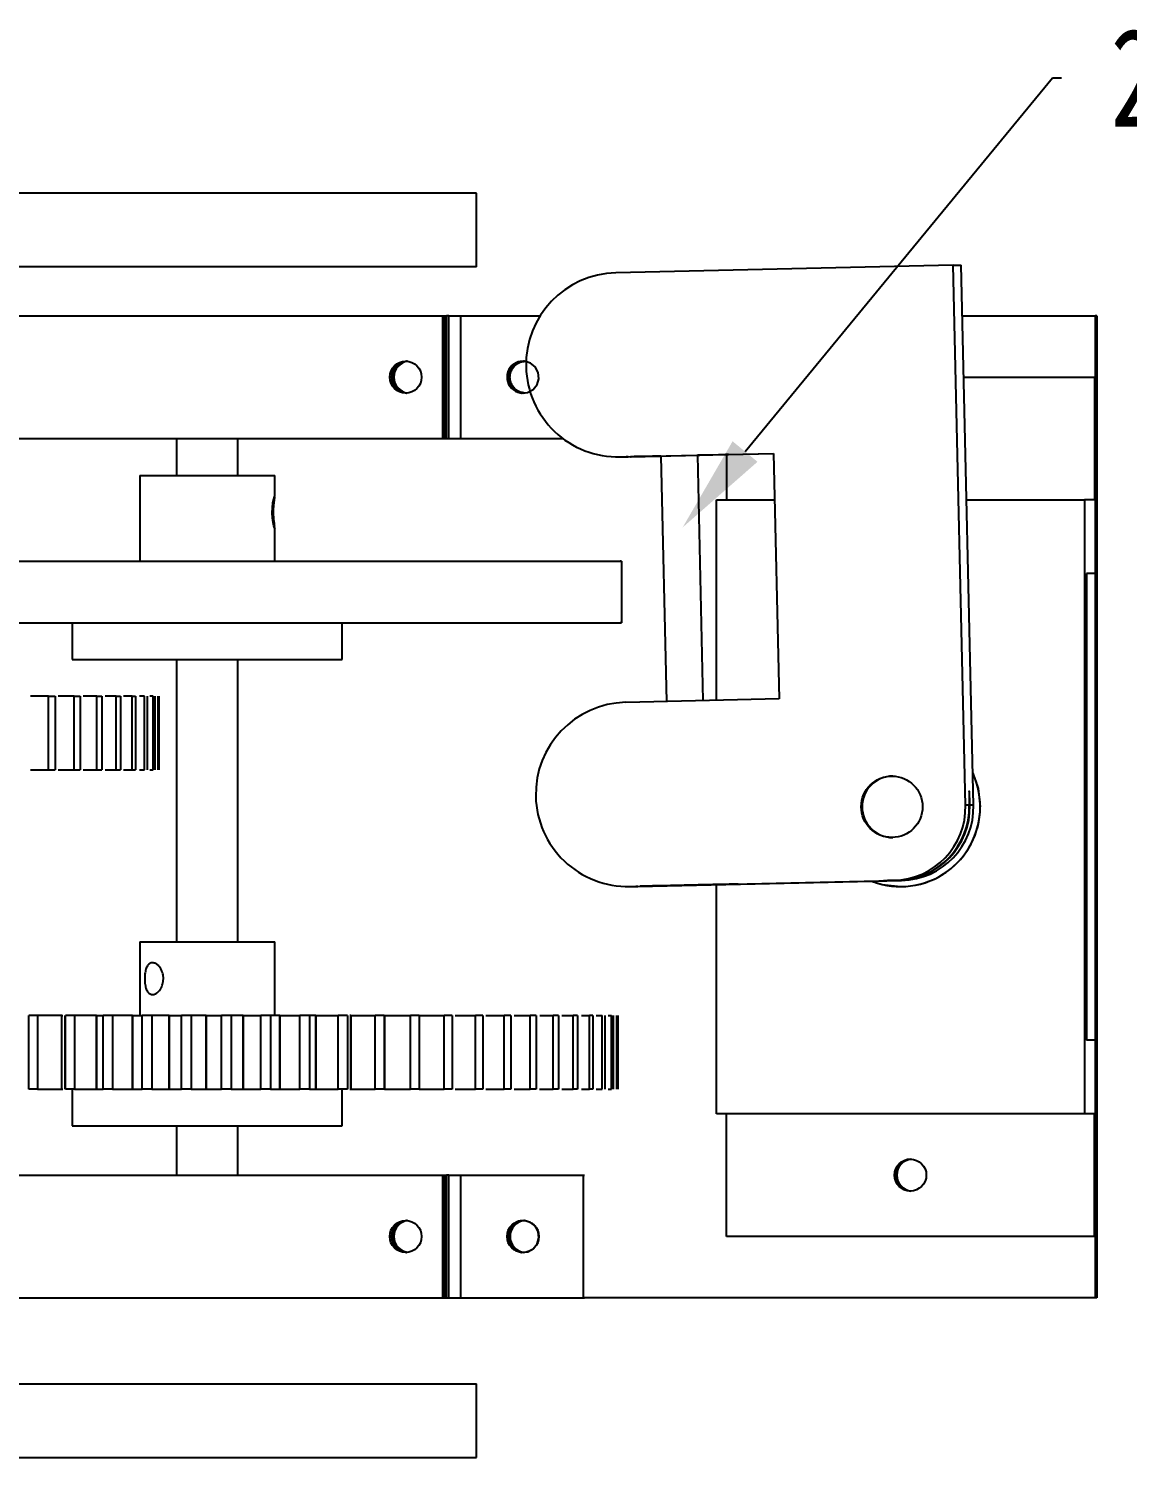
# Model space of a CAD drawing. Header units: millimetres. Extents: x 0 to 420, y 0 to 297.
# Drawn here: x 124.6 to 169.3, y 54.3 to 112.5 of the extents above; entities that cross this region are included whole.
import ezdxf
from ezdxf import colors
from ezdxf.entities.mleader import LeaderData, LeaderLine
from ezdxf.math import Vec2, Vec3

# ---------------------------------------------------------------- set-up
doc = ezdxf.new("R2010")
doc.units = ezdxf.units.MM
doc.styles.get("Standard").update_dxf_attribs({"font": 'hyswlongfangsong.ttf'})

msp = doc.modelspace()

# ---------------------------------------------------------------- linework, layer by layer
at = {"color": 7, "linetype": 'Continuous', "lineweight": 25}
for p, q in [((142.807, 105.77), (56.677, 105.77)), ((142.807, 102.77), (142.807, 105.77)), ((142.807, 102.77), (56.677, 102.77)), ((162.235, 102.833), (148.491, 102.521)), ((162.733, 80.838), (162.235, 102.833)), ((162.235, 102.833), (162.562, 102.833)), ((163.06, 80.838), (162.562, 102.833)), ((89.421, 100.77), (141.423, 100.77)), ((141.423, 100.77), (141.423, 95.77)), ((141.423, 100.77), (141.496, 100.77)), ((141.496, 100.77), (141.496, 95.77)), ((141.496, 100.77), (141.507, 100.77)), ((141.507, 100.77), (141.507, 95.77)), ((141.507, 100.77), (141.589, 100.77)), ((141.589, 95.77), (141.589, 100.77)), ((141.675, 100.77), (141.589, 100.77)), ((141.675, 95.77), (141.675, 100.77)), ((141.675, 100.77), (142.159, 100.77)), ((142.159, 100.77), (142.159, 95.77)), ((142.159, 100.77), (145.404, 100.77)), ((162.608, 100.77), (168.018, 100.77)), ((168.018, 100.77), (168.018, 60.77)), ((168.083, 100.77), (168.018, 100.77)), ((168.083, 100.77), (168.083, 60.77)), ((162.665, 98.27), (167.985, 98.27)), ((167.985, 98.27), (167.985, 93.27)), ((167.985, 98.27), (168.018, 98.27)), ((168.018, 98.27), (168.018, 90.27)), ((89.421, 95.77), (141.423, 95.77)), ((130.585, 95.77), (130.585, 94.27)), ((133.085, 94.27), (133.085, 95.77)), ((141.423, 95.77), (141.496, 95.77)), ((141.496, 95.77), (141.507, 95.77)), ((141.507, 95.77), (141.589, 95.77)), ((141.589, 95.77), (141.675, 95.77)), ((141.675, 95.77), (142.159, 95.77)), ((142.159, 95.77), (146.329, 95.77)), ((148.576, 95.022), (148.903, 95.022)), ((148.661, 95.023), (154.908, 95.165)), ((148.661, 95.023), (148.988, 95.023)), ((148.988, 95.023), (148.903, 95.022)), ((148.988, 95.023), (150.324, 95.053)), ((150.324, 95.058), (150.551, 85.063)), ((151.824, 95.087), (154.908, 95.157)), ((152.05, 85.097), (151.824, 95.092)), ((152.989, 95.114), (152.989, 93.27)), ((154.908, 95.165), (155.135, 85.167)), ((129.085, 94.27), (129.085, 90.77)), ((129.085, 94.27), (134.585, 94.27)), ((134.585, 93.405), (134.585, 94.27)), ((134.584, 93.42), (134.583, 93.405)), ((152.585, 85.109), (152.585, 93.27)), ((152.585, 93.27), (154.951, 93.27)), ((162.778, 93.27), (167.582, 93.27)), ((167.582, 93.27), (167.582, 68.27)), ((167.985, 93.27), (167.582, 93.27)), ((134.585, 90.77), (134.585, 92.127)), ((148.727, 88.27), (148.727, 90.77)), ((168.018, 90.27), (167.658, 90.27)), ((167.658, 90.27), (167.658, 71.27)), ((126.335, 88.27), (126.335, 86.77)), ((137.335, 86.77), (137.335, 88.27)), ((126.335, 86.77), (137.335, 86.77)), ((130.585, 86.77), (130.585, 75.27)), ((133.085, 75.27), (133.085, 86.77)), ((125.373, 82.27), (125.373, 85.27)), ((125.373, 85.27), (125.639, 85.27)), ((125.639, 85.27), (125.639, 82.27)), ((126.419, 82.27), (126.419, 85.27)), ((126.419, 85.27), (126.656, 85.27)), ((126.656, 85.27), (126.656, 82.27)), ((127.342, 82.27), (127.342, 85.27)), ((127.342, 85.27), (127.547, 85.27)), ((127.547, 85.27), (127.547, 82.27)), ((128.132, 82.27), (128.132, 85.27)), ((128.132, 85.27), (128.304, 85.27)), ((128.304, 85.27), (128.304, 82.27)), ((128.782, 82.27), (128.782, 85.27)), ((128.782, 85.27), (128.919, 85.27)), ((128.919, 85.27), (128.919, 82.27)), ((129.286, 85.27), (129.078, 85.27)), ((129.286, 82.27), (129.286, 85.27)), ((129.386, 85.27), (129.386, 82.27)), ((129.639, 85.27), (129.5, 85.27)), ((129.639, 82.27), (129.639, 85.27)), ((129.702, 85.27), (129.702, 82.27)), ((129.838, 82.27), (129.838, 85.27)), ((129.863, 85.27), (129.863, 82.27)), ((129.882, 82.27), (129.882, 85.27)), ((155.135, 85.167), (148.888, 85.025)), ((125.373, 82.27), (125.639, 82.27)), ((126.419, 82.27), (126.656, 82.27)), ((127.342, 82.27), (127.547, 82.27)), ((128.132, 82.27), (128.304, 82.27)), ((128.782, 82.27), (128.919, 82.27)), ((129.078, 82.27), (129.286, 82.27)), ((129.5, 82.27), (129.639, 82.27)), ((162.884, 80.838), (162.733, 80.838)), ((162.884, 80.838), (162.909, 80.838)), ((163.06, 80.838), (162.909, 80.838)), ((148.973, 77.526), (149.3, 77.526)), ((149.058, 77.527), (159.803, 77.771)), ((149.058, 77.527), (149.385, 77.527)), ((149.385, 77.527), (149.3, 77.526)), ((149.385, 77.527), (160.13, 77.771)), ((152.585, 68.27), (152.585, 77.6)), ((159.954, 77.771), (159.803, 77.771)), ((159.979, 77.772), (159.979, 77.771)), ((160.13, 77.771), (159.979, 77.771)), ((129.085, 75.27), (129.085, 72.27)), ((129.085, 75.27), (133.447, 75.27)), ((133.447, 75.27), (134.585, 75.27)), ((134.585, 72.27), (134.585, 75.27)), ((124.566, 69.27), (124.566, 72.27)), ((124.924, 72.27), (124.566, 72.27)), ((124.924, 72.27), (124.924, 69.27)), ((125.908, 69.27), (125.908, 72.27)), ((125.908, 72.27), (125.917, 72.27)), ((125.917, 69.27), (125.917, 72.27)), ((125.917, 72.27), (125.956, 72.27)), ((126.04, 72.27), (126.04, 69.27)), ((126.056, 69.27), (126.056, 72.27)), ((126.429, 72.27), (126.056, 72.27)), ((126.429, 72.27), (126.429, 69.27)), ((127.331, 69.27), (127.331, 72.27)), ((127.331, 72.27), (127.34, 72.27)), ((127.34, 69.27), (127.34, 72.27)), ((127.601, 69.27), (127.601, 72.27)), ((127.984, 72.27), (127.601, 72.27)), ((127.984, 72.27), (127.984, 69.27)), ((128.796, 69.27), (128.796, 72.27)), ((128.796, 72.27), (128.805, 72.27)), ((128.805, 69.27), (128.805, 72.27)), ((129.185, 69.27), (129.185, 72.27)), ((129.575, 72.27), (129.185, 72.27)), ((129.575, 72.27), (129.575, 69.27)), ((130.289, 69.27), (130.289, 72.27)), ((130.289, 72.27), (130.299, 72.27)), ((130.299, 69.27), (130.299, 72.27)), ((130.793, 69.27), (130.793, 72.27)), ((131.188, 72.27), (130.793, 72.27)), ((131.188, 72.27), (131.188, 69.27)), ((131.797, 69.27), (131.797, 72.27)), ((131.797, 72.27), (131.807, 72.27)), ((131.807, 69.27), (131.807, 72.27)), ((132.412, 69.27), (132.412, 72.27)), ((132.806, 72.27), (132.412, 72.27)), ((132.806, 72.27), (132.806, 69.27)), ((133.305, 69.27), (133.305, 72.27)), ((133.305, 72.27), (133.315, 72.27)), ((133.315, 69.27), (133.315, 72.27)), ((134.025, 69.27), (134.025, 72.27)), ((134.415, 72.27), (134.025, 72.27)), ((134.415, 72.27), (134.415, 69.27)), ((134.8, 69.27), (134.8, 72.27)), ((134.8, 72.27), (134.809, 72.27)), ((134.809, 69.27), (134.809, 72.27)), ((135.617, 69.27), (135.617, 72.27)), ((136.001, 72.27), (135.617, 72.27)), ((136.001, 72.27), (136.001, 69.27)), ((136.266, 69.27), (136.266, 72.27)), ((136.266, 72.27), (136.276, 72.27)), ((136.276, 69.27), (136.276, 72.27)), ((137.174, 69.27), (137.174, 72.27)), ((137.547, 72.27), (137.174, 72.27)), ((137.547, 72.27), (137.547, 69.27)), ((137.565, 69.27), (137.565, 72.27)), ((137.692, 72.27), (137.648, 72.27)), ((137.692, 69.27), (137.692, 72.27)), ((137.692, 72.27), (137.701, 72.27)), ((137.701, 69.27), (137.701, 72.27)), ((138.682, 69.27), (138.682, 72.27)), ((139.04, 72.27), (138.682, 72.27)), ((139.04, 72.27), (139.04, 69.27)), ((139.063, 69.27), (139.063, 72.27)), ((139.063, 72.27), (139.071, 72.27)), ((139.071, 69.27), (139.071, 72.27)), ((140.125, 69.27), (140.125, 72.27)), ((140.466, 72.27), (140.125, 72.27)), ((140.466, 72.27), (140.466, 69.27)), ((141.491, 69.27), (141.491, 72.27)), ((141.811, 72.27), (141.491, 72.27)), ((141.811, 72.27), (141.811, 69.27)), ((142.767, 69.27), (142.767, 72.27)), ((143.063, 72.27), (142.767, 72.27)), ((143.063, 72.27), (143.063, 69.27)), ((143.941, 69.27), (143.941, 72.27)), ((144.21, 72.27), (143.941, 72.27)), ((144.21, 72.27), (144.21, 69.27)), ((145.002, 69.27), (145.002, 72.27)), ((145.242, 72.27), (145.002, 72.27)), ((145.242, 72.27), (145.242, 69.27)), ((145.939, 69.27), (145.939, 72.27)), ((146.148, 72.27), (145.939, 72.27)), ((146.148, 72.27), (146.148, 69.27)), ((146.746, 69.27), (146.746, 72.27)), ((146.921, 72.27), (146.746, 72.27)), ((146.921, 72.27), (146.921, 69.27)), ((147.413, 69.27), (147.413, 72.27)), ((147.553, 72.27), (147.413, 72.27)), ((147.553, 72.27), (147.553, 69.27)), ((147.934, 69.27), (147.934, 72.27)), ((148.039, 72.27), (148.039, 69.27)), ((148.17, 72.27), (148.305, 72.27)), ((148.305, 69.27), (148.305, 72.27)), ((148.373, 72.27), (148.373, 69.27)), ((148.523, 69.27), (148.523, 72.27)), ((148.552, 72.27), (148.552, 69.27)), ((148.584, 69.27), (148.584, 72.27)), ((168.018, 71.27), (167.658, 71.27)), ((168.018, 71.27), (168.018, 63.27)), ((124.924, 69.27), (124.566, 69.27)), ((125.908, 69.27), (125.917, 69.27)), ((125.917, 69.27), (125.956, 69.27)), ((126.429, 69.27), (126.056, 69.27)), ((126.335, 69.27), (126.335, 67.77)), ((127.331, 69.27), (127.34, 69.27)), ((127.984, 69.27), (127.601, 69.27)), ((128.796, 69.27), (128.805, 69.27)), ((129.575, 69.27), (129.185, 69.27)), ((130.289, 69.27), (130.299, 69.27)), ((131.188, 69.27), (130.793, 69.27)), ((131.797, 69.27), (131.807, 69.27)), ((132.806, 69.27), (132.412, 69.27)), ((133.305, 69.27), (133.315, 69.27)), ((134.415, 69.27), (134.025, 69.27)), ((134.8, 69.27), (134.809, 69.27)), ((136.001, 69.27), (135.617, 69.27)), ((136.266, 69.27), (136.276, 69.27)), ((137.547, 69.27), (137.174, 69.27)), ((137.335, 67.77), (137.335, 69.27)), ((137.645, 69.27), (137.692, 69.27)), ((137.692, 69.27), (137.701, 69.27)), ((139.04, 69.27), (138.682, 69.27)), ((139.063, 69.27), (139.071, 69.27)), ((140.466, 69.27), (140.125, 69.27)), ((141.811, 69.27), (141.491, 69.27)), ((143.063, 69.27), (142.767, 69.27)), ((144.21, 69.27), (143.941, 69.27)), ((145.242, 69.27), (145.002, 69.27)), ((146.148, 69.27), (145.939, 69.27)), ((146.921, 69.27), (146.746, 69.27)), ((147.553, 69.27), (147.413, 69.27)), ((148.17, 69.27), (148.305, 69.27)), ((167.582, 68.27), (152.585, 68.27)), ((152.989, 63.27), (152.989, 68.27)), ((167.985, 68.27), (167.582, 68.27)), ((167.985, 63.27), (167.985, 68.27)), ((126.335, 67.77), (135.059, 67.77)), ((130.585, 67.77), (130.585, 65.77)), ((133.085, 65.77), (133.085, 67.77)), ((135.059, 67.77), (137.335, 67.77)), ((89.42, 65.77), (141.423, 65.77)), ((141.423, 65.77), (141.423, 60.77)), ((141.423, 65.77), (141.496, 65.77)), ((141.496, 65.77), (141.496, 60.77)), ((141.496, 65.77), (141.507, 65.77)), ((141.507, 65.77), (141.507, 60.77)), ((141.507, 65.77), (141.589, 65.77)), ((141.589, 60.77), (141.589, 65.77)), ((141.676, 65.77), (141.589, 65.77)), ((141.676, 60.77), (141.676, 65.77)), ((141.676, 65.77), (142.161, 65.77)), ((142.161, 65.77), (142.161, 60.77)), ((142.161, 65.77), (147.16, 65.77)), ((147.16, 65.77), (147.16, 60.77)), ((147.16, 65.77), (147.214, 65.77)), ((167.985, 63.27), (152.989, 63.27)), ((168.018, 63.27), (167.985, 63.27)), ((89.42, 60.77), (141.423, 60.77)), ((141.423, 60.77), (141.496, 60.77)), ((141.496, 60.77), (141.507, 60.77)), ((141.507, 60.77), (141.589, 60.77)), ((141.589, 60.77), (141.676, 60.77)), ((141.676, 60.77), (142.161, 60.77)), ((142.161, 60.77), (147.16, 60.77)), ((147.16, 60.77), (147.214, 60.77)), ((168.018, 60.77), (147.214, 60.77)), ((168.083, 60.77), (168.018, 60.77)), ((56.677, 57.27), (142.807, 57.27)), ((142.807, 54.27), (142.807, 57.27)), ((56.677, 54.27), (142.807, 54.27))]:
    msp.add_line(p, q, dxfattribs=at)
at = {"color": 7, "linetype": 'Continuous', "flags": 128}
for points in [[(144.081, 98.08), (144.201, 97.857), (144.398, 97.696), (144.64, 97.623), (144.893, 97.649), (145.116, 97.769), (145.277, 97.965), (145.35, 98.208), (145.324, 98.46), (145.204, 98.684), (145.008, 98.844), (144.765, 98.917), (144.513, 98.892), (144.289, 98.772), (144.129, 98.575), (144.056, 98.333), (144.081, 98.08)], [(144.083, 63.08), (144.203, 62.857), (144.399, 62.696), (144.642, 62.623), (144.894, 62.649), (145.118, 62.769), (145.278, 62.965), (145.351, 63.208), (145.326, 63.46), (145.206, 63.684), (145.009, 63.844), (144.766, 63.917), (144.514, 63.892), (144.291, 63.772), (144.13, 63.575), (144.057, 63.333), (144.083, 63.08)]]:
    msp.add_lwpolyline(points, dxfattribs=at)
at = {"color": 7, "linetype": 'Continuous', "lineweight": 25, "flags": 128}
for points in [[(150.324, 95.056), (149.984, 95.048), (149.538, 95.038), (149.229, 95.032), (149.084, 95.029), (149.115, 95.03), (149.321, 95.035), (149.682, 95.043), (150.167, 95.054), (150.733, 95.067), (151.329, 95.081), (151.902, 95.094), (152.401, 95.105), (152.783, 95.113), (153.013, 95.118), (153.07, 95.119), (152.951, 95.116), (152.664, 95.109), (152.236, 95.099), (151.824, 95.09)], [(134.585, 92.127), (134.585, 92.126), (134.576, 92.133), (134.553, 92.209), (134.523, 92.346), (134.496, 92.534), (134.485, 92.749), (134.492, 92.961), (134.515, 93.151), (134.546, 93.303), (134.573, 93.397), (134.584, 93.42), (134.584, 93.42)], [(163.031, 82.139), (163.245, 81.52), (163.333, 80.77)], [(162.909, 80.838), (162.903, 81.058), (162.896, 81.245), (162.89, 81.369), (162.884, 81.413), (162.88, 81.369), (162.879, 81.245), (162.88, 81.058), (162.884, 80.838)], [(152.44, 77.6), (151.881, 77.587), (151.286, 77.573), (150.707, 77.56), (150.196, 77.549), (149.799, 77.54), (149.55, 77.535), (149.471, 77.533), (149.57, 77.536), (149.838, 77.542), (150.251, 77.552), (150.773, 77.564), (151.356, 77.577), (151.95, 77.59), (152.501, 77.603), (152.96, 77.613), (153.287, 77.62), (153.453, 77.623), (153.442, 77.623), (153.256, 77.618), (152.912, 77.61), (152.44, 77.6)], [(153.469, 77.624), (153.368, 77.622), (153.098, 77.616), (152.683, 77.607), (152.16, 77.595), (151.576, 77.582), (150.983, 77.568), (150.433, 77.556), (149.975, 77.545), (149.65, 77.538), (149.487, 77.534), (149.5, 77.534), (149.688, 77.538), (150.035, 77.545), (150.509, 77.556), (151.068, 77.568), (151.663, 77.582), (152.241, 77.595), (152.751, 77.607), (153.147, 77.616), (153.393, 77.622), (153.469, 77.624)], [(151.834, 77.586), (151.555, 77.58), (151.264, 77.573), (151.004, 77.568), (150.815, 77.563), (150.725, 77.561), (150.75, 77.562), (150.884, 77.565), (151.107, 77.57), (151.386, 77.577), (151.677, 77.583), (151.937, 77.589), (152.126, 77.593), (152.215, 77.595), (152.191, 77.595), (152.057, 77.591), (151.834, 77.586)], [(151.834, 77.586), (151.555, 77.58), (151.264, 77.573), (151.004, 77.568), (150.815, 77.563), (150.725, 77.561), (150.75, 77.562), (150.884, 77.565), (151.107, 77.57), (151.386, 77.577), (151.677, 77.583), (151.937, 77.589), (152.126, 77.593), (152.215, 77.595), (152.191, 77.595), (152.057, 77.591), (151.834, 77.586)], [(158.901, 77.743), (159.334, 77.608), (160.084, 77.52)], [(159.954, 77.771), (159.735, 77.766), (159.551, 77.762), (159.43, 77.759), (159.392, 77.758), (159.44, 77.759), (159.569, 77.762), (159.758, 77.766), (159.979, 77.771)]]:
    msp.add_lwpolyline(points, dxfattribs=at)
at = {"color": 7, "linetype": 'Continuous', "lineweight": 25}
for centre, radius in [((139.924, 98.27), 0.65), ((159.735, 80.771), 1.25), ((160.487, 65.77), 0.65), ((139.923, 63.27), 0.65), ((144.704, 63.27), 0.65)]:
    msp.add_circle(centre, radius, dxfattribs=at)
for centre, radius, start, end in [((148.577, 98.772), 3.75, 91.30639, 181.30556), ((139.997, 98.27), 0.65, 93.21878, 266.78122), ((140.007, 98.27), 0.65, 93.69896, 266.30104), ((140.089, 98.27), 0.65, 97.31097, 262.68903), ((144.703, 98.27), 0.65, 79.80112, 296.00884), ((144.757, 98.27), 0.65, 92.40818, 267.59182), ((148.577, 98.771), 3.75, 181.29196, 271.29279), ((148.974, 81.277), 3.75, 91.30639, 181.30556), ((160.083, 80.77), 3.25, 270.01127, 24.89933), ((159.768, 80.77), 1.25, 90.00946, 269.99054), ((148.973, 81.276), 3.75, 181.29196, 271.29279), ((160.083, 80.77), 3.249, 249.66244, 0.011), ((159.734, 80.77), 3, 271.30639, 1.30556), ((159.885, 80.77), 3, 271.30639, 1.30556), ((159.91, 80.77), 3, 271.30639, 1.30556), ((160.061, 80.77), 3, 271.30639, 1.30556), ((160.52, 65.77), 0.65, 91.45269, 268.54731), ((160.52, 65.77), 0.65, 91.45269, 268.54731), ((160.585, 65.77), 0.65, 94.3398, 265.6602), ((139.996, 63.27), 0.65, 93.22695, 266.77305), ((140.007, 63.27), 0.65, 93.70835, 266.29165), ((140.089, 63.27), 0.65, 97.32956, 262.67044), ((144.759, 63.27), 0.65, 92.41429, 267.58571), ((144.759, 63.27), 0.65, 92.41282, 267.58719), ((144.824, 63.27), 0.65, 95.30278, 264.69722)]:
    msp.add_arc(centre, radius, start, end, dxfattribs=at)
for points, knots in [([(144.757, 97.62), (144.696, 97.625), (144.556, 97.637), (144.373, 97.732), (144.226, 97.879), (144.13, 98.059), (144.095, 98.27), (144.13, 98.481), (144.226, 98.661), (144.373, 98.808), (144.556, 98.904), (144.696, 98.915), (144.757, 98.92)], [0, 0, 0, 0, 0.090412, 0.204776, 0.295189, 0.394898, 0.5, 0.605102, 0.704811, 0.795224, 0.909588, 1, 1, 1, 1]), ([(144.732, 97.633), (144.701, 97.637), (144.593, 97.648), (144.439, 97.734), (144.291, 97.879), (144.196, 98.059), (144.161, 98.27), (144.196, 98.481), (144.291, 98.661), (144.439, 98.808), (144.622, 98.904), (144.761, 98.915), (144.822, 98.92)], [0, 0, 0, 0, 0.0473466, 0.1671251, 0.2618183, 0.3662481, 0.4763267, 0.5864053, 0.6908351, 0.7855283, 0.9053068, 1, 1, 1, 1]), ([(134.582, 93.385), (134.578, 93.355), (134.569, 93.295), (134.546, 93.128), (134.528, 92.925), (134.525, 92.703), (134.537, 92.494), (134.559, 92.31), (134.571, 92.231), (134.577, 92.192)], [0, 0, 0, 0, 0.141449, 0.285257, 0.430913, 0.573919, 0.71388, 0.855152, 1, 1, 1, 1]), ([(115.623, 90.77), (115.612, 90.77), (115.574, 90.77), (115.852, 90.77), (116.439, 90.77), (117.323, 90.77), (118.405, 90.77), (119.487, 90.77), (120.576, 90.77), (121.641, 90.77), (122.723, 90.77), (123.708, 90.77), (124.564, 90.77), (125.454, 90.77), (126.469, 90.77), (127.667, 90.77), (128.813, 90.77), (129.721, 90.77), (130.49, 90.77), (131.053, 90.77), (131.397, 90.77)], [0, 0, 0, 0, 0.01948, 0.068411, 0.117459, 0.209736, 0.282259, 0.347017, 0.411758, 0.473284, 0.534813, 0.596231, 0.644516, 0.692876, 0.741199, 0.822434, 0.886097, 0.918027, 0.949926, 1, 1, 1, 1]), ([(131.397, 90.77), (131.766, 90.77), (132.505, 90.77), (133.548, 90.77), (134.444, 90.77), (135.49, 90.77), (136.726, 90.77), (137.779, 90.77), (138.674, 90.77), (139.294, 90.77), (139.896, 90.77), (140.609, 90.77), (141.419, 90.77), (142.635, 90.77), (143.876, 90.77), (145.049, 90.77), (145.925, 90.77), (146.551, 90.77), (146.938, 90.77), (147.209, 90.77), (147.481, 90.77), (147.937, 90.77), (148.35, 90.77), (148.755, 90.77), (148.681, 90.77), (148.661, 90.77)], [0, 0, 0, 0, 0.036058, 0.072127, 0.100451, 0.128825, 0.185488, 0.230079, 0.258455, 0.286831, 0.309123, 0.331412, 0.371233, 0.411034, 0.483236, 0.539972, 0.590621, 0.641252, 0.6919, 0.742583, 0.822224, 0.87982, 0.937415, 0.982586, 1, 1, 1, 1]), ([(115.623, 88.27), (115.612, 88.27), (115.574, 88.27), (115.852, 88.27), (116.439, 88.27), (117.323, 88.27), (118.405, 88.27), (119.487, 88.27), (120.576, 88.27), (121.641, 88.27), (122.723, 88.27), (123.708, 88.27), (124.564, 88.27), (125.454, 88.27), (126.469, 88.27), (127.667, 88.27), (128.813, 88.27), (129.721, 88.27), (130.49, 88.27), (131.053, 88.27), (131.397, 88.27)], [0, 0, 0, 0, 0.01948, 0.068411, 0.117459, 0.209736, 0.282259, 0.347017, 0.411758, 0.473284, 0.534813, 0.596231, 0.644516, 0.692876, 0.741199, 0.822434, 0.886097, 0.918027, 0.949926, 1, 1, 1, 1]), ([(131.397, 88.27), (131.766, 88.27), (132.505, 88.27), (133.548, 88.27), (134.444, 88.27), (135.49, 88.27), (136.726, 88.27), (137.779, 88.27), (138.674, 88.27), (139.294, 88.27), (139.896, 88.27), (140.609, 88.27), (141.419, 88.27), (142.635, 88.27), (143.876, 88.27), (145.049, 88.27), (145.925, 88.27), (146.551, 88.27), (146.938, 88.27), (147.209, 88.27), (147.481, 88.27), (147.937, 88.27), (148.35, 88.27), (148.755, 88.27), (148.681, 88.27), (148.661, 88.27)], [0, 0, 0, 0, 0.036058, 0.072127, 0.100451, 0.128825, 0.185488, 0.230079, 0.258455, 0.286831, 0.309123, 0.331412, 0.371233, 0.411034, 0.483236, 0.539972, 0.590621, 0.641252, 0.6919, 0.742583, 0.822224, 0.87982, 0.937415, 0.982586, 1, 1, 1, 1]), ([(125.373, 85.27), (125.295, 85.27), (125.053, 85.27), (124.809, 85.27), (124.643, 85.27), (124.634, 85.27)], [0, 0, 0, 0, 0.307371, 0.962306, 1, 1, 1, 1]), ([(126.419, 85.27), (126.34, 85.27), (126.119, 85.27), (125.905, 85.27), (125.768, 85.27)], [0, 0, 0, 0, 0.3614598, 1, 1, 1, 1]), ([(127.342, 85.27), (127.261, 85.27), (127.074, 85.27), (126.89, 85.27), (126.786, 85.27)], [0, 0, 0, 0, 0.433552, 1, 1, 1, 1]), ([(128.132, 85.27), (128.05, 85.27), (127.898, 85.27), (127.747, 85.27), (127.677, 85.27)], [0, 0, 0, 0, 0.537412, 1, 1, 1, 1]), ([(128.782, 85.27), (128.7, 85.27), (128.581, 85.27), (128.462, 85.27), (128.424, 85.27)], [0, 0, 0, 0, 0.6855599, 1, 1, 1, 1]), ([(124.636, 82.27), (124.644, 82.27), (124.81, 82.27), (125.053, 82.27), (125.295, 82.27), (125.373, 82.27)], [0, 0, 0, 0, 0.035868, 0.692046, 1, 1, 1, 1]), ([(125.77, 82.27), (125.906, 82.27), (126.12, 82.27), (126.34, 82.27), (126.419, 82.27)], [0, 0, 0, 0, 0.637777, 1, 1, 1, 1]), ([(126.787, 82.27), (126.891, 82.27), (127.074, 82.27), (127.261, 82.27), (127.342, 82.27)], [0, 0, 0, 0, 0.5653788, 1, 1, 1, 1]), ([(127.678, 82.27), (127.748, 82.27), (127.898, 82.27), (128.05, 82.27), (128.132, 82.27)], [0, 0, 0, 0, 0.46097, 1, 1, 1, 1]), ([(128.424, 82.27), (128.462, 82.27), (128.581, 82.27), (128.7, 82.27), (128.782, 82.27)], [0, 0, 0, 0, 0.31444, 1, 1, 1, 1]), ([(129.607, 74.42), (129.65, 74.413), (129.738, 74.399), (129.869, 74.291), (129.979, 74.129), (130.046, 73.924), (130.058, 73.704), (130.013, 73.493), (129.92, 73.313), (129.795, 73.18), (129.658, 73.114), (129.53, 73.121), (129.426, 73.199), (129.349, 73.339), (129.302, 73.529), (129.285, 73.747), (129.296, 73.964), (129.335, 74.159), (129.404, 74.313), (129.498, 74.405), (129.573, 74.416), (129.607, 74.42)], [0, 0, 0, 0, 0.052684, 0.105334, 0.158862, 0.213078, 0.266308, 0.318404, 0.370989, 0.424904, 0.478956, 0.531761, 0.583889, 0.636872, 0.690999, 0.744788, 0.797204, 0.849385, 0.902796, 0.957019, 1, 1, 1, 1]), ([(125.908, 72.27), (125.871, 72.27), (125.804, 72.27), (125.71, 72.27), (125.591, 72.27), (125.42, 72.27), (125.174, 72.27), (124.984, 72.27), (124.924, 72.27)], [0, 0, 0, 0, 0.083757, 0.152386, 0.216575, 0.414392, 0.81295, 1, 1, 1, 1]), ([(127.331, 72.27), (127.294, 72.27), (127.226, 72.27), (127.135, 72.27), (127.024, 72.27), (126.878, 72.27), (126.656, 72.27), (126.484, 72.27), (126.429, 72.27)], [0, 0, 0, 0, 0.083757, 0.152386, 0.216575, 0.414392, 0.81295, 1, 1, 1, 1]), ([(127.34, 72.27), (127.372, 72.27), (127.43, 72.27), (127.486, 72.27), (127.526, 72.27), (127.509, 72.27), (127.549, 72.27), (127.588, 72.27), (127.601, 72.27)], [0, 0, 0, 0, 0.083757, 0.152386, 0.216575, 0.414392, 0.81295, 1, 1, 1, 1]), ([(128.796, 72.27), (128.759, 72.27), (128.692, 72.27), (128.604, 72.27), (128.503, 72.27), (128.381, 72.27), (128.186, 72.27), (128.033, 72.27), (127.984, 72.27)], [0, 0, 0, 0, 0.0837574, 0.1523862, 0.2165752, 0.4143916, 0.8129503, 1, 1, 1, 1]), ([(128.805, 72.27), (128.839, 72.27), (128.9, 72.27), (128.964, 72.27), (129.017, 72.27), (129.028, 72.27), (129.101, 72.27), (129.164, 72.27), (129.185, 72.27)], [0, 0, 0, 0, 0.083757, 0.152386, 0.216575, 0.414392, 0.81295, 1, 1, 1, 1]), ([(130.289, 72.27), (130.253, 72.27), (130.186, 72.27), (130.103, 72.27), (130.013, 72.27), (129.917, 72.27), (129.75, 72.27), (129.618, 72.27), (129.575, 72.27)], [0, 0, 0, 0, 0.083757, 0.152386, 0.216575, 0.414392, 0.81295, 1, 1, 1, 1]), ([(130.299, 72.27), (130.334, 72.27), (130.397, 72.27), (130.468, 72.27), (130.534, 72.27), (130.573, 72.27), (130.678, 72.27), (130.765, 72.27), (130.793, 72.27)], [0, 0, 0, 0, 0.083757, 0.152386, 0.216575, 0.414392, 0.81295, 1, 1, 1, 1]), ([(131.797, 72.27), (131.761, 72.27), (131.696, 72.27), (131.619, 72.27), (131.54, 72.27), (131.471, 72.27), (131.334, 72.27), (131.223, 72.27), (131.188, 72.27)], [0, 0, 0, 0, 0.083757, 0.152386, 0.216575, 0.414392, 0.81295, 1, 1, 1, 1]), ([(131.807, 72.27), (131.843, 72.27), (131.908, 72.27), (131.985, 72.27), (132.063, 72.27), (132.13, 72.27), (132.266, 72.27), (132.376, 72.27), (132.412, 72.27)], [0, 0, 0, 0, 0.0837574, 0.1523862, 0.2165752, 0.4143916, 0.8129503, 1, 1, 1, 1]), ([(133.305, 72.27), (133.27, 72.27), (133.207, 72.27), (133.136, 72.27), (133.069, 72.27), (133.029, 72.27), (132.922, 72.27), (132.834, 72.27), (132.806, 72.27)], [0, 0, 0, 0, 0.083757, 0.152386, 0.216575, 0.414392, 0.81295, 1, 1, 1, 1]), ([(133.315, 72.27), (133.352, 72.27), (133.418, 72.27), (133.501, 72.27), (133.591, 72.27), (133.685, 72.27), (133.851, 72.27), (133.982, 72.27), (134.025, 72.27)], [0, 0, 0, 0, 0.083757, 0.152386, 0.216575, 0.414392, 0.81295, 1, 1, 1, 1]), ([(134.8, 72.27), (134.766, 72.27), (134.705, 72.27), (134.641, 72.27), (134.587, 72.27), (134.575, 72.27), (134.5, 72.27), (134.436, 72.27), (134.415, 72.27)], [0, 0, 0, 0, 0.083757, 0.152386, 0.216575, 0.414392, 0.81295, 1, 1, 1, 1]), ([(134.809, 72.27), (134.846, 72.27), (134.914, 72.27), (135.001, 72.27), (135.101, 72.27), (135.222, 72.27), (135.416, 72.27), (135.568, 72.27), (135.617, 72.27)], [0, 0, 0, 0, 0.083757, 0.152386, 0.216575, 0.414392, 0.81295, 1, 1, 1, 1]), ([(136.266, 72.27), (136.235, 72.27), (136.177, 72.27), (136.12, 72.27), (136.079, 72.27), (136.095, 72.27), (136.054, 72.27), (136.013, 72.27), (136.001, 72.27)], [0, 0, 0, 0, 0.083757, 0.152386, 0.216575, 0.414392, 0.81295, 1, 1, 1, 1]), ([(136.276, 72.27), (136.313, 72.27), (136.38, 72.27), (136.471, 72.27), (136.582, 72.27), (136.727, 72.27), (136.948, 72.27), (137.119, 72.27), (137.174, 72.27)], [0, 0, 0, 0, 0.083757, 0.152386, 0.216575, 0.414392, 0.81295, 1, 1, 1, 1]), ([(137.701, 72.27), (137.738, 72.27), (137.804, 72.27), (137.898, 72.27), (138.018, 72.27), (138.187, 72.27), (138.432, 72.27), (138.621, 72.27), (138.682, 72.27)], [0, 0, 0, 0, 0.083757, 0.152386, 0.216575, 0.414392, 0.81295, 1, 1, 1, 1]), ([(139.071, 72.27), (139.107, 72.27), (139.173, 72.27), (139.269, 72.27), (139.396, 72.27), (139.588, 72.27), (139.855, 72.27), (140.06, 72.27), (140.125, 72.27)], [0, 0, 0, 0, 0.083757, 0.152386, 0.216575, 0.414392, 0.81295, 1, 1, 1, 1]), ([(140.466, 72.27), (140.471, 72.27), (140.505, 72.27), (140.57, 72.27), (140.703, 72.27), (140.916, 72.27), (141.202, 72.27), (141.421, 72.27), (141.491, 72.27)], [0, 0, 0, 0, 0.012662, 0.086616, 0.155786, 0.368952, 0.798436, 1, 1, 1, 1]), ([(141.942, 72.27), (141.992, 72.27), (142.189, 72.27), (142.462, 72.27), (142.693, 72.27), (142.767, 72.27)], [0, 0, 0, 0, 0.186541, 0.740172, 1, 1, 1, 1]), ([(143.194, 72.27), (143.207, 72.27), (143.376, 72.27), (143.623, 72.27), (143.864, 72.27), (143.941, 72.27)], [0, 0, 0, 0, 0.053546, 0.697692, 1, 1, 1, 1]), ([(144.341, 72.27), (144.481, 72.27), (144.699, 72.27), (144.922, 72.27), (145.002, 72.27)], [0, 0, 0, 0, 0.644946, 1, 1, 1, 1]), ([(145.39, 72.27), (145.492, 72.27), (145.673, 72.27), (145.858, 72.27), (145.939, 72.27)], [0, 0, 0, 0, 0.561928, 1, 1, 1, 1]), ([(146.279, 72.27), (146.353, 72.27), (146.508, 72.27), (146.664, 72.27), (146.746, 72.27)], [0, 0, 0, 0, 0.475729, 1, 1, 1, 1]), ([(147.086, 72.27), (147.113, 72.27), (147.222, 72.27), (147.331, 72.27), (147.413, 72.27)], [0, 0, 0, 0, 0.248238, 1, 1, 1, 1]), ([(147.684, 72.27), (147.686, 72.27), (147.77, 72.27), (147.853, 72.27), (147.934, 72.27)], [0, 0, 0, 0, 0.023712, 1, 1, 1, 1]), ([(124.924, 69.27), (124.984, 69.27), (125.174, 69.27), (125.42, 69.27), (125.591, 69.27), (125.71, 69.27), (125.804, 69.27), (125.871, 69.27), (125.908, 69.27)], [0, 0, 0, 0, 0.18705, 0.585608, 0.783425, 0.847614, 0.916243, 1, 1, 1, 1]), ([(126.429, 69.27), (126.484, 69.27), (126.656, 69.27), (126.878, 69.27), (127.024, 69.27), (127.135, 69.27), (127.226, 69.27), (127.294, 69.27), (127.331, 69.27)], [0, 0, 0, 0, 0.18705, 0.585608, 0.783425, 0.847614, 0.916243, 1, 1, 1, 1]), ([(127.34, 69.27), (127.372, 69.27), (127.43, 69.27), (127.486, 69.27), (127.526, 69.27), (127.509, 69.27), (127.549, 69.27), (127.588, 69.27), (127.601, 69.27)], [0, 0, 0, 0, 0.083757, 0.152386, 0.216575, 0.414392, 0.81295, 1, 1, 1, 1]), ([(127.984, 69.27), (128.033, 69.27), (128.186, 69.27), (128.381, 69.27), (128.503, 69.27), (128.604, 69.27), (128.692, 69.27), (128.759, 69.27), (128.796, 69.27)], [0, 0, 0, 0, 0.1870497, 0.5856084, 0.7834248, 0.8476138, 0.9162426, 1, 1, 1, 1]), ([(128.805, 69.27), (128.839, 69.27), (128.9, 69.27), (128.964, 69.27), (129.017, 69.27), (129.028, 69.27), (129.101, 69.27), (129.164, 69.27), (129.185, 69.27)], [0, 0, 0, 0, 0.0837574, 0.1523862, 0.2165752, 0.4143916, 0.8129503, 1, 1, 1, 1]), ([(129.575, 69.27), (129.618, 69.27), (129.75, 69.27), (129.917, 69.27), (130.013, 69.27), (130.103, 69.27), (130.186, 69.27), (130.253, 69.27), (130.289, 69.27)], [0, 0, 0, 0, 0.18705, 0.585608, 0.783425, 0.847614, 0.916243, 1, 1, 1, 1]), ([(130.299, 69.27), (130.334, 69.27), (130.397, 69.27), (130.468, 69.27), (130.534, 69.27), (130.573, 69.27), (130.678, 69.27), (130.765, 69.27), (130.793, 69.27)], [0, 0, 0, 0, 0.0837574, 0.1523862, 0.2165752, 0.4143916, 0.8129503, 1, 1, 1, 1]), ([(131.188, 69.27), (131.223, 69.27), (131.334, 69.27), (131.471, 69.27), (131.54, 69.27), (131.619, 69.27), (131.696, 69.27), (131.761, 69.27), (131.797, 69.27)], [0, 0, 0, 0, 0.18705, 0.585608, 0.783425, 0.847614, 0.916243, 1, 1, 1, 1]), ([(131.807, 69.27), (131.843, 69.27), (131.908, 69.27), (131.985, 69.27), (132.063, 69.27), (132.13, 69.27), (132.266, 69.27), (132.376, 69.27), (132.412, 69.27)], [0, 0, 0, 0, 0.083757, 0.152386, 0.216575, 0.414392, 0.81295, 1, 1, 1, 1]), ([(132.806, 69.27), (132.834, 69.27), (132.922, 69.27), (133.029, 69.27), (133.069, 69.27), (133.136, 69.27), (133.207, 69.27), (133.27, 69.27), (133.305, 69.27)], [0, 0, 0, 0, 0.18705, 0.585608, 0.783425, 0.847614, 0.916243, 1, 1, 1, 1]), ([(133.315, 69.27), (133.352, 69.27), (133.418, 69.27), (133.501, 69.27), (133.591, 69.27), (133.685, 69.27), (133.851, 69.27), (133.982, 69.27), (134.025, 69.27)], [0, 0, 0, 0, 0.083757, 0.152386, 0.216575, 0.414392, 0.81295, 1, 1, 1, 1]), ([(134.415, 69.27), (134.436, 69.27), (134.5, 69.27), (134.575, 69.27), (134.587, 69.27), (134.641, 69.27), (134.705, 69.27), (134.766, 69.27), (134.8, 69.27)], [0, 0, 0, 0, 0.18705, 0.585608, 0.783425, 0.847614, 0.916243, 1, 1, 1, 1]), ([(134.809, 69.27), (134.846, 69.27), (134.914, 69.27), (135.001, 69.27), (135.101, 69.27), (135.222, 69.27), (135.416, 69.27), (135.568, 69.27), (135.617, 69.27)], [0, 0, 0, 0, 0.083757, 0.152386, 0.216575, 0.414392, 0.81295, 1, 1, 1, 1]), ([(136.001, 69.27), (136.013, 69.27), (136.054, 69.27), (136.095, 69.27), (136.079, 69.27), (136.12, 69.27), (136.177, 69.27), (136.235, 69.27), (136.266, 69.27)], [0, 0, 0, 0, 0.18705, 0.585608, 0.783425, 0.847614, 0.916243, 1, 1, 1, 1]), ([(136.276, 69.27), (136.313, 69.27), (136.38, 69.27), (136.471, 69.27), (136.582, 69.27), (136.727, 69.27), (136.948, 69.27), (137.119, 69.27), (137.174, 69.27)], [0, 0, 0, 0, 0.083757, 0.152386, 0.216575, 0.414392, 0.81295, 1, 1, 1, 1]), ([(137.701, 69.27), (137.738, 69.27), (137.804, 69.27), (137.898, 69.27), (138.018, 69.27), (138.187, 69.27), (138.432, 69.27), (138.621, 69.27), (138.682, 69.27)], [0, 0, 0, 0, 0.083757, 0.152386, 0.216575, 0.414392, 0.81295, 1, 1, 1, 1]), ([(139.071, 69.27), (139.107, 69.27), (139.173, 69.27), (139.269, 69.27), (139.396, 69.27), (139.588, 69.27), (139.855, 69.27), (140.06, 69.27), (140.125, 69.27)], [0, 0, 0, 0, 0.083757, 0.152386, 0.216575, 0.414392, 0.81295, 1, 1, 1, 1]), ([(140.466, 69.27), (140.471, 69.27), (140.505, 69.27), (140.57, 69.27), (140.703, 69.27), (140.916, 69.27), (141.202, 69.27), (141.421, 69.27), (141.491, 69.27)], [0, 0, 0, 0, 0.012662, 0.086616, 0.155786, 0.368952, 0.798436, 1, 1, 1, 1]), ([(141.942, 69.27), (141.992, 69.27), (142.189, 69.27), (142.462, 69.27), (142.693, 69.27), (142.767, 69.27)], [0, 0, 0, 0, 0.186541, 0.740172, 1, 1, 1, 1]), ([(143.194, 69.27), (143.207, 69.27), (143.376, 69.27), (143.623, 69.27), (143.864, 69.27), (143.941, 69.27)], [0, 0, 0, 0, 0.053546, 0.697692, 1, 1, 1, 1]), ([(144.341, 69.27), (144.481, 69.27), (144.699, 69.27), (144.922, 69.27), (145.002, 69.27)], [0, 0, 0, 0, 0.644946, 1, 1, 1, 1]), ([(145.373, 69.27), (145.481, 69.27), (145.668, 69.27), (145.858, 69.27), (145.939, 69.27)], [0, 0, 0, 0, 0.575241, 1, 1, 1, 1]), ([(146.279, 69.27), (146.353, 69.27), (146.508, 69.27), (146.664, 69.27), (146.746, 69.27)], [0, 0, 0, 0, 0.475729, 1, 1, 1, 1]), ([(147.086, 69.27), (147.113, 69.27), (147.222, 69.27), (147.331, 69.27), (147.413, 69.27)], [0, 0, 0, 0, 0.248238, 1, 1, 1, 1]), ([(147.684, 69.27), (147.686, 69.27), (147.77, 69.27), (147.853, 69.27), (147.934, 69.27)], [0, 0, 0, 0, 0.023732, 1, 1, 1, 1])]:
    msp.add_open_spline(points, degree=3, knots=knots, dxfattribs=at)

# ---------------------------------------------------------------- leaders
ml = msp.add_multileader_mtext('Standard')
ml.set_content('24', color=256, style='STANDARD')
ml.set_leader_properties()
ml.build(insert=Vec2(0, 0))
ml.multileader.update_dxf_attribs({"text_right_attachment_type": 6, "dogleg_length": 0.36})
ctx = ml.context
ctx.base_point, ctx.plane_origin = Vec3(166.641, 110.468), Vec3(151.209, 92.151)
ctx.right_attachment = 6
notes = []
notes.append((ctx, [(0, (1, 1, 0), (166.281, 110.468), (1, 0), 0.36, [(0, [(151.209, 92.151)], 0, [])])]))
ctx.mtext.insert, ctx.mtext.flow_direction = Vec3(168.641, 112.468), 5
for ctx, leaders in notes:
    for number, flags, end, landing, length, lines in leaders:
        leader = LeaderData()
        leader.index, (leader.has_last_leader_line, leader.has_dogleg_vector, leader.attachment_direction) = number, flags
        leader.last_leader_point, leader.dogleg_vector, leader.dogleg_length = Vec3(end), Vec3(landing), length
        for number, points, colour, breaks in lines:
            line = LeaderLine()
            line.index, line.vertices, line.color, line.breaks = number, Vec3.list(points), colors.encode_raw_color(colour), breaks
            leader.lines.append(line)
        ctx.leaders.append(leader)

doc.saveas('drawing.dxf')
